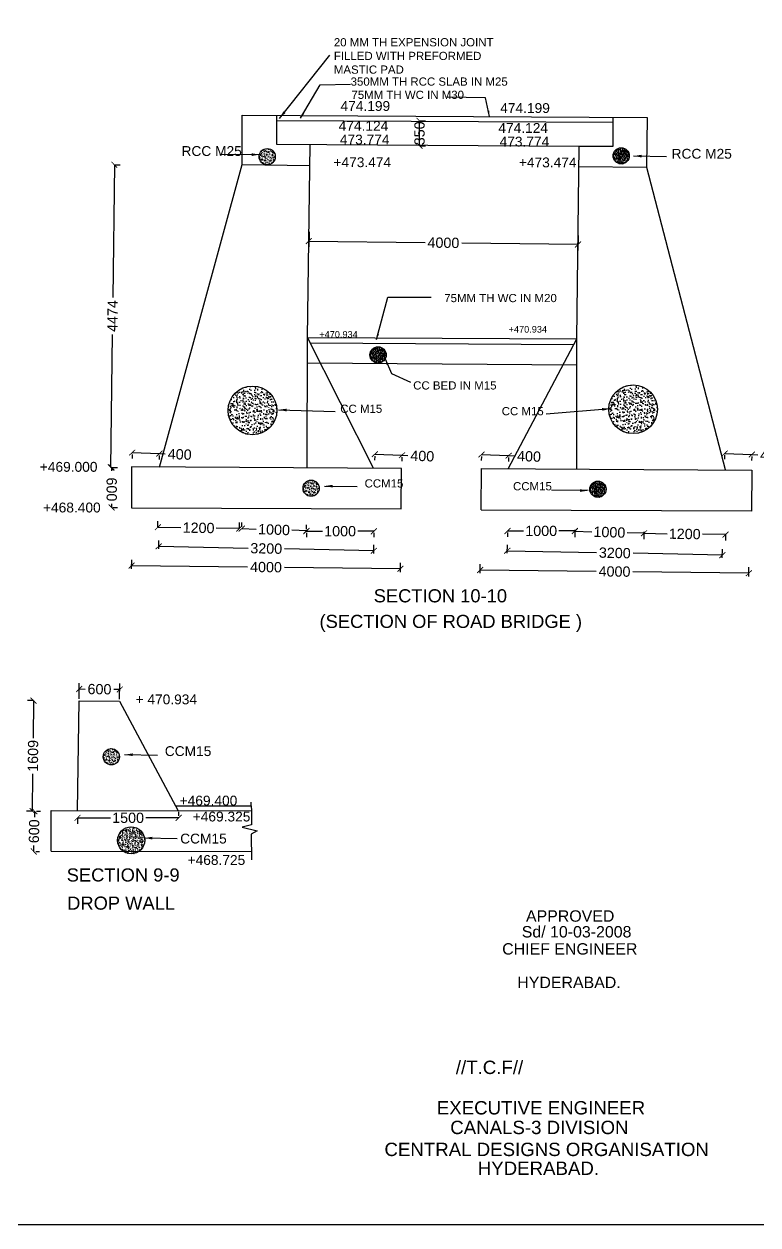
# Model space of a CAD drawing. Header units: inches. Extents: x 19380.6 to 19470.2, y 19430.7 to 19493.1.
# Drawn here: x 19427.76 to 19450.15, y 19430.69 to 19467.32 of the extents above; entities that cross this region are included whole.
import ezdxf

# ---------------------------------------------------------------- set-up
doc = ezdxf.new("R2010")
doc.units = ezdxf.units.IN
doc.header["$MEASUREMENT"] = 0
doc.layers.add('DRAWING', color=7, linetype='Continuous')
doc.layers.add('TEXT', color=255, linetype='Continuous')
doc.layers.get('0').off()
doc.styles.get("Standard").update_dxf_attribs({"font": 'arial.ttf'})
doc.dimstyles.get("Standard").update_dxf_attribs({"dimtxt": 0.18, "dimasz": 0.18, "dimexe": 0.18, "dimexo": 0.0625, "dimgap": 0.09, "dimtad": 0, "dimdec": 4, "dimzin": 0, "dimdsep": 46, "dimtxsty": 'Standard', "dimblk": 'ARCHTICK', "dimblk1": 'DOT', "dimblk2": 'ARCHTICK', "dimcen": 0.09, "dimadec": 0, "dimazin": 0, "dimtfac": 1, "dimtdec": 4, "dimtofl": 0, "dimtmove": 0, "dimatfit": 3, "dimfxl": 1, "dimtolj": 1, "dimtzin": 0, "dimarcsym": 0})

# ---------------------------------------------------------------- blocks, each defined once
blk = doc.blocks.new('_ArchTick')
at = {"color": 0, "linetype": 'ByBlock', "const_width": 0.15}
blk.add_lwpolyline([(-0.5, -0.5), (0.5, 0.5)], dxfattribs=at)
blk = doc.blocks.new('_Dot')
at = {"color": 0, "linetype": 'ByBlock', "lineweight": -2}
blk.add_line((-0.5, 0), (-1, 0), dxfattribs=at)
at = {"color": 0, "linetype": 'ByBlock', "const_width": 0.5}
blk.add_lwpolyline([(-0.25, 0, 1), (0.25, 0, 1)], format="xyb", close=True, dxfattribs=at)
blk = doc.blocks.new('*D61')
at = {"layer": 'Defpoints', "color": 0, "transparency": 16777216}
for p in [(19428.073, 19443.316), (19428.075, 19443.316), (19428.051, 19442.087)]:
    blk.add_point(p, dxfattribs=at)
at = {"layer": 'DRAWING', "color": 0, "lineweight": -2, "transparency": 16777216}
for p, q in [((19428.075, 19443.316), (19428.071, 19443.137)), ((19428.136, 19443.315), (19428.255, 19443.313)), ((19428.052, 19442.087), (19428.055, 19442.266)), ((19428.113, 19442.086), (19428.232, 19442.084))]:
    blk.add_line(p, q, dxfattribs=at)
at = {"layer": 'DRAWING', "color": 0, "lineweight": -2, "transparency": 16777216, "xscale": 0.18, "yscale": 0.18, "zscale": 0.18}
for p, rotation in [((19428.075, 19443.316), 88.9310606541159), ((19428.052, 19442.087), 268.9310606541159)]:
    blk.add_blockref('_ArchTick', p, dxfattribs=dict(at, rotation=rotation))
at = {"layer": 'DRAWING', "color": 0, "transparency": 16777216, "insert": (19428.063, 19442.702), "char_height": 0.3125, "attachment_point": 5, "rotation": 88.9311}
blk.add_mtext('\\A1;600', dxfattribs=at)
blk = doc.blocks.new('*D62')
at = {"layer": 'Defpoints', "color": 0, "transparency": 16777216}
for p in [(19428.046, 19446.686), (19428.104, 19446.686), (19428.073, 19443.316)]:
    blk.add_point(p, dxfattribs=at)
at = {"layer": 'DRAWING', "color": 0, "lineweight": -2, "transparency": 16777216}
for p, q in [((19428.041, 19446.687), (19427.866, 19446.688)), ((19428.046, 19446.686), (19428.036, 19445.544)), ((19428.016, 19443.317), (19428.026, 19444.459)), ((19428.011, 19443.317), (19427.836, 19443.318))]:
    blk.add_line(p, q, dxfattribs=at)
at = {"layer": 'DRAWING', "color": 0, "lineweight": -2, "transparency": 16777216, "xscale": 0.18, "yscale": 0.18, "zscale": 0.18}
for p, rotation in [((19428.046, 19446.686), 89.48366066623144), ((19428.016, 19443.317), 269.4836606662315)]:
    blk.add_blockref('_ArchTick', p, dxfattribs=dict(at, rotation=rotation))
at = {"layer": 'DRAWING', "color": 0, "transparency": 16777216, "insert": (19428.031, 19445.002), "char_height": 0.3125, "attachment_point": 5, "rotation": 89.4837}
blk.add_mtext('\\A1;1609', dxfattribs=at)
blk = doc.blocks.new('*D63')
at = {"layer": 'Defpoints', "color": 0, "transparency": 16777216}
for p in [(19429.439, 19447.043), (19429.434, 19446.683), (19430.673, 19446.667)]:
    blk.add_point(p, dxfattribs=at)
at = {"layer": 'DRAWING', "color": 0, "lineweight": -2, "transparency": 16777216}
for p, q in [((19429.435, 19446.745), (19429.441, 19447.223)), ((19430.673, 19446.729), (19430.68, 19447.207)), ((19429.439, 19447.043), (19429.623, 19447.04)), ((19430.677, 19447.027), (19430.494, 19447.029))]:
    blk.add_line(p, q, dxfattribs=at)
at = {"layer": 'DRAWING', "color": 0, "lineweight": -2, "transparency": 16777216, "xscale": 0.18, "yscale": 0.18, "zscale": 0.18}
for p, rotation in [((19429.439, 19447.043), 179.2590080890819), ((19430.677, 19447.027), 359.2590080890819)]:
    blk.add_blockref('_ArchTick', p, dxfattribs=dict(at, rotation=rotation))
at = {"layer": 'DRAWING', "color": 0, "transparency": 16777216, "insert": (19430.058, 19447.035), "char_height": 0.3125, "attachment_point": 5, "rotation": 359.259}
blk.add_mtext('\\A1;600', dxfattribs=at)
blk = doc.blocks.new('*D70')
at = {"layer": 'Defpoints', "color": 0, "transparency": 16777216}
for p in [(19436.451, 19461.048), (19436.446, 19460.705), (19444.66, 19460.94)]:
    blk.add_point(p, dxfattribs=at)
at = {"layer": 'DRAWING', "color": 0, "lineweight": -2, "transparency": 16777216}
for p, q in [((19436.45, 19460.985), (19436.444, 19460.525)), ((19436.446, 19460.705), (19439.989, 19460.659)), ((19444.656, 19460.598), (19441.113, 19460.644)), ((19444.66, 19460.877), (19444.654, 19460.418))]:
    blk.add_line(p, q, dxfattribs=at)
at = {"layer": 'DRAWING', "color": 0, "lineweight": -2, "transparency": 16777216, "xscale": 0.18, "yscale": 0.18, "zscale": 0.18}
for p, rotation in [((19436.446, 19460.705), 179.2485613558721), ((19444.656, 19460.598), 359.2485613558721)]:
    blk.add_blockref('_ArchTick', p, dxfattribs=dict(at, rotation=rotation))
at = {"layer": 'DRAWING', "color": 0, "transparency": 16777216, "insert": (19440.551, 19460.651), "char_height": 0.3125, "attachment_point": 5, "rotation": 359.2486}
blk.add_mtext('\\A1;4000', dxfattribs=at)
blk = doc.blocks.new('*D71')
at = {"layer": 'Defpoints', "color": 0, "transparency": 16777216}
for p in [(19449.132, 19454.231), (19449.96, 19454.2), (19449.96, 19454.195)]:
    blk.add_point(p, dxfattribs=at)
at = {"layer": 'DRAWING', "color": 0, "lineweight": -2, "transparency": 16777216}
for p, q in [((19449.13, 19454.169), (19449.125, 19454.047)), ((19449.132, 19454.227), (19449.96, 19454.195)), ((19449.958, 19454.137), (19449.953, 19454.015)), ((19449.96, 19454.195), (19450.14, 19454.188))]:
    blk.add_line(p, q, dxfattribs=at)
at = {"layer": 'DRAWING', "color": 0, "lineweight": -2, "transparency": 16777216, "xscale": 0.18, "yscale": 0.18, "zscale": 0.18}
for p, rotation in [((19449.132, 19454.227), 177.8003861476938), ((19449.96, 19454.195), 357.8003861476937)]:
    blk.add_blockref('_ArchTick', p, dxfattribs=dict(at, rotation=rotation))
at = {"layer": 'DRAWING', "color": 0, "transparency": 16777216, "insert": (19450.58, 19454.171), "char_height": 0.3125, "attachment_point": 5, "rotation": 357.8004}
blk.add_mtext('\\A1;400', dxfattribs=at)
blk = doc.blocks.new('*D73')
at = {"layer": 'Defpoints', "color": 0, "transparency": 16777216}
for p in [(19430.472, 19463.033), (19430.511, 19463.032), (19430.362, 19453.8)]:
    blk.add_point(p, dxfattribs=at)
at = {"layer": 'DRAWING', "color": 0, "lineweight": -2, "transparency": 16777216}
for p, q in [((19430.511, 19463.032), (19430.463, 19458.978)), ((19430.534, 19463.032), (19430.691, 19463.03)), ((19430.402, 19453.799), (19430.45, 19457.854)), ((19430.425, 19453.799), (19430.582, 19453.797))]:
    blk.add_line(p, q, dxfattribs=at)
at = {"layer": 'DRAWING', "color": 0, "lineweight": -2, "transparency": 16777216, "xscale": 0.18, "yscale": 0.18, "zscale": 0.18}
for p, rotation in [((19430.511, 19463.032), 89.31993762007049), ((19430.402, 19453.799), 269.3199376200704)]:
    blk.add_blockref('_ArchTick', p, dxfattribs=dict(at, rotation=rotation))
at = {"layer": 'DRAWING', "color": 0, "transparency": 16777216, "insert": (19430.456, 19458.416), "char_height": 0.3125, "attachment_point": 5, "rotation": 89.3199}
blk.add_mtext('\\A1;4474', dxfattribs=at)
blk = doc.blocks.new('*D75')
at = {"layer": 'Defpoints', "color": 0, "transparency": 16777216}
for p in [(19441.714, 19454.197), (19442.541, 19454.165), (19442.541, 19454.161)]:
    blk.add_point(p, dxfattribs=at)
at = {"layer": 'DRAWING', "color": 0, "lineweight": -2, "transparency": 16777216}
for p, q in [((19441.711, 19454.135), (19441.706, 19454.013)), ((19441.713, 19454.193), (19442.541, 19454.161)), ((19442.539, 19454.103), (19442.534, 19453.981)), ((19442.541, 19454.161), (19442.721, 19454.154))]:
    blk.add_line(p, q, dxfattribs=at)
at = {"layer": 'DRAWING', "color": 0, "lineweight": -2, "transparency": 16777216, "xscale": 0.18, "yscale": 0.18, "zscale": 0.18}
for p, rotation in [((19441.713, 19454.193), 177.8003861476938), ((19442.541, 19454.161), 357.8003861476937)]:
    blk.add_blockref('_ArchTick', p, dxfattribs=dict(at, rotation=rotation))
at = {"layer": 'DRAWING', "color": 0, "transparency": 16777216, "insert": (19443.162, 19454.137), "char_height": 0.3125, "attachment_point": 5, "rotation": 357.8004}
blk.add_mtext('\\A1;400', dxfattribs=at)
blk = doc.blocks.new('*D76')
at = {"layer": 'Defpoints', "color": 0, "transparency": 16777216}
for p in [(19438.457, 19454.207), (19439.285, 19454.176), (19439.285, 19454.171)]:
    blk.add_point(p, dxfattribs=at)
at = {"layer": 'DRAWING', "color": 0, "lineweight": -2, "transparency": 16777216}
for p, q in [((19438.455, 19454.145), (19438.45, 19454.023)), ((19438.457, 19454.203), (19439.285, 19454.171)), ((19439.283, 19454.113), (19439.278, 19453.991)), ((19439.285, 19454.171), (19439.465, 19454.164))]:
    blk.add_line(p, q, dxfattribs=at)
at = {"layer": 'DRAWING', "color": 0, "lineweight": -2, "transparency": 16777216, "xscale": 0.18, "yscale": 0.18, "zscale": 0.18}
for p, rotation in [((19438.457, 19454.203), 177.8003861476938), ((19439.285, 19454.171), 357.8003861476937)]:
    blk.add_blockref('_ArchTick', p, dxfattribs=dict(at, rotation=rotation))
at = {"layer": 'DRAWING', "color": 0, "transparency": 16777216, "insert": (19439.906, 19454.147), "char_height": 0.3125, "attachment_point": 5, "rotation": 357.8004}
blk.add_mtext('\\A1;400', dxfattribs=at)
blk = doc.blocks.new('*D77')
at = {"layer": 'Defpoints', "color": 0, "transparency": 16777216}
for p in [(19431.058, 19454.258), (19431.886, 19454.226), (19431.886, 19454.222)]:
    blk.add_point(p, dxfattribs=at)
at = {"layer": 'DRAWING', "color": 0, "lineweight": -2, "transparency": 16777216}
for p, q in [((19431.055, 19454.196), (19431.051, 19454.074)), ((19431.058, 19454.254), (19431.886, 19454.222)), ((19431.883, 19454.164), (19431.879, 19454.042)), ((19431.886, 19454.222), (19432.065, 19454.215))]:
    blk.add_line(p, q, dxfattribs=at)
at = {"layer": 'DRAWING', "color": 0, "lineweight": -2, "transparency": 16777216, "xscale": 0.18, "yscale": 0.18, "zscale": 0.18}
for p, rotation in [((19431.058, 19454.254), 177.8003861476938), ((19431.886, 19454.222), 357.8003861476937)]:
    blk.add_blockref('_ArchTick', p, dxfattribs=dict(at, rotation=rotation))
at = {"layer": 'DRAWING', "color": 0, "transparency": 16777216, "insert": (19432.506, 19454.198), "char_height": 0.3125, "attachment_point": 5, "rotation": 357.8004}
blk.add_mtext('\\A1;400', dxfattribs=at)
blk = doc.blocks.new('*D78')
at = {"layer": 'Defpoints', "color": 0, "transparency": 16777216}
for p in [(19430.402, 19453.799), (19430.405, 19452.58), (19430.43, 19452.58)]:
    blk.add_point(p, dxfattribs=at)
at = {"layer": 'DRAWING', "color": 0, "lineweight": -2, "transparency": 16777216}
for p, q in [((19430.427, 19453.799), (19430.427, 19453.694)), ((19430.464, 19453.799), (19430.607, 19453.8)), ((19430.43, 19452.58), (19430.43, 19452.685)), ((19430.468, 19452.581), (19430.61, 19452.581))]:
    blk.add_line(p, q, dxfattribs=at)
at = {"layer": 'DRAWING', "color": 0, "lineweight": -2, "transparency": 16777216, "xscale": 0.18, "yscale": 0.18, "zscale": 0.18}
for p, rotation in [((19430.427, 19453.799), 90.16457224229543), ((19430.43, 19452.58), 270.1645722422954)]:
    blk.add_blockref('_ArchTick', p, dxfattribs=dict(at, rotation=rotation))
at = {"layer": 'DRAWING', "color": 0, "transparency": 16777216, "insert": (19430.428, 19453.19), "char_height": 0.3125, "attachment_point": 5, "rotation": 270.1646}
blk.add_mtext('\\A1; 600', dxfattribs=at)
blk = doc.blocks.new('*D79')
at = {"layer": 'Defpoints', "color": 0, "transparency": 16777216}
for p in [(19431.863, 19451.252), (19438.424, 19451.116), (19438.427, 19451.257)]:
    blk.add_point(p, dxfattribs=at)
at = {"layer": 'DRAWING', "color": 0, "lineweight": -2, "transparency": 16777216}
for p, q in [((19431.864, 19451.315), (19431.869, 19451.574)), ((19431.865, 19451.394), (19434.59, 19451.337)), ((19438.427, 19451.257), (19435.702, 19451.314)), ((19438.425, 19451.178), (19438.431, 19451.437))]:
    blk.add_line(p, q, dxfattribs=at)
at = {"layer": 'DRAWING', "color": 0, "lineweight": -2, "transparency": 16777216, "xscale": 0.18, "yscale": 0.18, "zscale": 0.18}
for p, rotation in [((19431.865, 19451.394), 178.810373116368), ((19438.427, 19451.257), 358.8103731163679)]:
    blk.add_blockref('_ArchTick', p, dxfattribs=dict(at, rotation=rotation))
at = {"layer": 'DRAWING', "color": 0, "transparency": 16777216, "insert": (19435.146, 19451.326), "char_height": 0.3125, "attachment_point": 5, "rotation": 358.8104}
blk.add_mtext('\\A1;3200', dxfattribs=at)
blk = doc.blocks.new('*D80')
at = {"layer": 'Defpoints', "color": 0, "transparency": 16777216}
for p in [(19431.837, 19451.928), (19431.838, 19451.976), (19434.324, 19451.887)]:
    blk.add_point(p, dxfattribs=at)
at = {"layer": 'DRAWING', "color": 0, "lineweight": -2, "transparency": 16777216}
for p, q in [((19431.838, 19451.99), (19431.841, 19452.156)), ((19431.838, 19451.976), (19432.54, 19451.964)), ((19434.324, 19451.935), (19433.622, 19451.947)), ((19434.325, 19451.95), (19434.327, 19452.115))]:
    blk.add_line(p, q, dxfattribs=at)
at = {"layer": 'DRAWING', "color": 0, "lineweight": -2, "transparency": 16777216, "xscale": 0.18, "yscale": 0.18, "zscale": 0.18}
for p, rotation in [((19431.838, 19451.976), 179.0646402723451), ((19434.324, 19451.935), 359.0646402723451)]:
    blk.add_blockref('_ArchTick', p, dxfattribs=dict(at, rotation=rotation))
at = {"layer": 'DRAWING', "color": 0, "transparency": 16777216, "insert": (19433.081, 19451.956), "char_height": 0.3125, "attachment_point": 5, "rotation": 359.0646}
blk.add_mtext('\\A1;1200', dxfattribs=at)
blk = doc.blocks.new('*D81')
at = {"layer": 'Defpoints', "color": 0, "transparency": 16777216}
for p in [(19434.398, 19451.922), (19436.37, 19451.867), (19436.37, 19451.853)]:
    blk.add_point(p, dxfattribs=at)
at = {"layer": 'DRAWING', "color": 0, "lineweight": -2, "transparency": 16777216}
for p, q in [((19434.399, 19451.935), (19434.843, 19451.92)), ((19434.4, 19451.984), (19434.405, 19452.115)), ((19436.37, 19451.867), (19435.925, 19451.882)), ((19436.372, 19451.916), (19436.376, 19452.047))]:
    blk.add_line(p, q, dxfattribs=at)
at = {"layer": 'DRAWING', "color": 0, "lineweight": -2, "transparency": 16777216, "xscale": 0.18, "yscale": 0.18, "zscale": 0.18}
for p, rotation in [((19434.399, 19451.935), 178.0091201703895), ((19436.37, 19451.867), 358.0091201703896)]:
    blk.add_blockref('_ArchTick', p, dxfattribs=dict(at, rotation=rotation))
at = {"layer": 'DRAWING', "color": 0, "transparency": 16777216, "insert": (19435.384, 19451.901), "char_height": 0.3125, "attachment_point": 5, "rotation": 358.0091}
blk.add_mtext('\\A1;1000', dxfattribs=at)
blk = doc.blocks.new('*D82')
at = {"layer": 'Defpoints', "color": 0, "transparency": 16777216}
for p in [(19436.37, 19451.867), (19438.427, 19451.867), (19438.427, 19451.853)]:
    blk.add_point(p, dxfattribs=at)
at = {"layer": 'DRAWING', "color": 0, "lineweight": -2, "transparency": 16777216}
for p, q in [((19436.37, 19451.853), (19436.857, 19451.853)), ((19438.427, 19451.853), (19437.94, 19451.853)), ((19436.37, 19451.804), (19436.37, 19451.673)), ((19438.427, 19451.804), (19438.427, 19451.673))]:
    blk.add_line(p, q, dxfattribs=at)
at = {"layer": 'DRAWING', "color": 0, "lineweight": -2, "transparency": 16777216, "xscale": 0.18, "yscale": 0.18, "zscale": 0.18, "rotation": 180}
blk.add_blockref('_ArchTick', (19436.37, 19451.853), dxfattribs=at)
at = {"layer": 'DRAWING', "color": 0, "lineweight": -2, "transparency": 16777216, "xscale": 0.18, "yscale": 0.18, "zscale": 0.18}
blk.add_blockref('_ArchTick', (19438.427, 19451.853), dxfattribs=at)
at = {"layer": 'DRAWING', "color": 0, "transparency": 16777216, "insert": (19437.399, 19451.853), "char_height": 0.3125, "attachment_point": 5}
blk.add_mtext('\\A1;1000', dxfattribs=at)
blk = doc.blocks.new('*D83')
at = {"layer": 'Defpoints', "color": 0, "transparency": 16777216}
for p in [(19431.037, 19450.643), (19439.236, 19450.547), (19439.238, 19450.71)]:
    blk.add_point(p, dxfattribs=at)
at = {"layer": 'DRAWING', "color": 0, "lineweight": -2, "transparency": 16777216}
for p, q in [((19431.038, 19450.705), (19431.041, 19450.986)), ((19431.039, 19450.806), (19434.576, 19450.765)), ((19439.238, 19450.71), (19435.701, 19450.752)), ((19439.237, 19450.61), (19439.24, 19450.89))]:
    blk.add_line(p, q, dxfattribs=at)
at = {"layer": 'DRAWING', "color": 0, "lineweight": -2, "transparency": 16777216, "xscale": 0.18, "yscale": 0.18, "zscale": 0.18}
for p, rotation in [((19431.039, 19450.806), 179.3317966037083), ((19439.238, 19450.71), 359.3317966037083)]:
    blk.add_blockref('_ArchTick', p, dxfattribs=dict(at, rotation=rotation))
at = {"layer": 'DRAWING', "color": 0, "transparency": 16777216, "insert": (19435.138, 19450.758), "char_height": 0.3125, "attachment_point": 5, "rotation": 359.3318}
blk.add_mtext('\\A1;4000', dxfattribs=at)
blk = doc.blocks.new('*D84')
at = {"layer": 'Defpoints', "color": 0, "transparency": 16777216}
for p in [(19442.495, 19451.118), (19449.06, 19451.123), (19449.057, 19450.982)]:
    blk.add_point(p, dxfattribs=at)
at = {"layer": 'DRAWING', "color": 0, "lineweight": -2, "transparency": 16777216}
for p, q in [((19442.496, 19451.181), (19442.502, 19451.439)), ((19442.498, 19451.26), (19445.223, 19451.203)), ((19449.06, 19451.123), (19446.335, 19451.18)), ((19449.058, 19451.044), (19449.063, 19451.303))]:
    blk.add_line(p, q, dxfattribs=at)
at = {"layer": 'DRAWING', "color": 0, "lineweight": -2, "transparency": 16777216, "xscale": 0.18, "yscale": 0.18, "zscale": 0.18}
for p, rotation in [((19442.498, 19451.26), 178.810373116368), ((19449.06, 19451.123), 358.8103731163679)]:
    blk.add_blockref('_ArchTick', p, dxfattribs=dict(at, rotation=rotation))
at = {"layer": 'DRAWING', "color": 0, "transparency": 16777216, "insert": (19445.779, 19451.191), "char_height": 0.3125, "attachment_point": 5, "rotation": 358.8104}
blk.add_mtext('\\A1;3200', dxfattribs=at)
blk = doc.blocks.new('*D85')
at = {"layer": 'Defpoints', "color": 0, "transparency": 16777216}
for p in [(19446.671, 19451.848), (19446.67, 19451.791), (19449.157, 19451.808)]:
    blk.add_point(p, dxfattribs=at)
at = {"layer": 'DRAWING', "color": 0, "lineweight": -2, "transparency": 16777216}
for p, q in [((19446.67, 19451.786), (19446.667, 19451.611)), ((19446.67, 19451.791), (19447.372, 19451.779)), ((19449.156, 19451.75), (19448.454, 19451.762)), ((19449.156, 19451.745), (19449.153, 19451.57))]:
    blk.add_line(p, q, dxfattribs=at)
at = {"layer": 'DRAWING', "color": 0, "lineweight": -2, "transparency": 16777216, "xscale": 0.18, "yscale": 0.18, "zscale": 0.18}
for p, rotation in [((19446.67, 19451.791), 179.0646402723451), ((19449.156, 19451.75), 359.0646402723451)]:
    blk.add_blockref('_ArchTick', p, dxfattribs=dict(at, rotation=rotation))
at = {"layer": 'DRAWING', "color": 0, "transparency": 16777216, "insert": (19447.913, 19451.77), "char_height": 0.3125, "attachment_point": 5, "rotation": 359.0646}
blk.add_mtext('\\A1;1200', dxfattribs=at)
blk = doc.blocks.new('*D86')
at = {"layer": 'Defpoints', "color": 0, "transparency": 16777216}
for p in [(19444.566, 19451.962), (19446.671, 19451.896), (19446.668, 19451.791)]:
    blk.add_point(p, dxfattribs=at)
at = {"layer": 'DRAWING', "color": 0, "lineweight": -2, "transparency": 16777216}
for p, q in [((19444.564, 19451.899), (19444.557, 19451.676)), ((19444.563, 19451.856), (19445.074, 19451.84)), ((19446.67, 19451.834), (19446.663, 19451.611)), ((19446.668, 19451.791), (19446.157, 19451.807))]:
    blk.add_line(p, q, dxfattribs=at)
at = {"layer": 'DRAWING', "color": 0, "lineweight": -2, "transparency": 16777216, "xscale": 0.18, "yscale": 0.18, "zscale": 0.18}
for p, rotation in [((19444.563, 19451.856), 178.2238749251814), ((19446.668, 19451.791), 358.2238749251814)]:
    blk.add_blockref('_ArchTick', p, dxfattribs=dict(at, rotation=rotation))
at = {"layer": 'DRAWING', "color": 0, "transparency": 16777216, "insert": (19445.615, 19451.823), "char_height": 0.3125, "attachment_point": 5, "rotation": 358.2239}
blk.add_mtext('\\A1;1000', dxfattribs=at)
blk = doc.blocks.new('*D87')
at = {"layer": 'Defpoints', "color": 0, "transparency": 16777216}
for p in [(19442.505, 19451.876), (19444.562, 19451.876), (19444.562, 19451.862)]:
    blk.add_point(p, dxfattribs=at)
at = {"layer": 'DRAWING', "color": 0, "lineweight": -2, "transparency": 16777216}
for p, q in [((19442.505, 19451.862), (19442.992, 19451.862)), ((19444.562, 19451.862), (19444.075, 19451.862)), ((19442.505, 19451.813), (19442.505, 19451.682)), ((19444.562, 19451.813), (19444.562, 19451.682))]:
    blk.add_line(p, q, dxfattribs=at)
at = {"layer": 'DRAWING', "color": 0, "lineweight": -2, "transparency": 16777216, "xscale": 0.18, "yscale": 0.18, "zscale": 0.18, "rotation": 180}
blk.add_blockref('_ArchTick', (19442.505, 19451.862), dxfattribs=at)
at = {"layer": 'DRAWING', "color": 0, "lineweight": -2, "transparency": 16777216, "xscale": 0.18, "yscale": 0.18, "zscale": 0.18}
blk.add_blockref('_ArchTick', (19444.562, 19451.862), dxfattribs=at)
at = {"layer": 'DRAWING', "color": 0, "transparency": 16777216, "insert": (19443.534, 19451.862), "char_height": 0.3125, "attachment_point": 5}
blk.add_mtext('\\A1;1000', dxfattribs=at)
blk = doc.blocks.new('*D88')
at = {"layer": 'Defpoints', "color": 0, "transparency": 16777216}
for p in [(19441.669, 19450.509), (19449.869, 19450.413), (19449.87, 19450.576)]:
    blk.add_point(p, dxfattribs=at)
at = {"layer": 'DRAWING', "color": 0, "lineweight": -2, "transparency": 16777216}
for p, q in [((19441.67, 19450.571), (19441.673, 19450.852)), ((19449.869, 19450.476), (19449.873, 19450.756)), ((19441.671, 19450.672), (19445.209, 19450.631)), ((19449.87, 19450.576), (19446.333, 19450.617))]:
    blk.add_line(p, q, dxfattribs=at)
at = {"layer": 'DRAWING', "color": 0, "lineweight": -2, "transparency": 16777216, "xscale": 0.18, "yscale": 0.18, "zscale": 0.18}
for p, rotation in [((19441.671, 19450.672), 179.3317966037083), ((19449.87, 19450.576), 359.3317966037083)]:
    blk.add_blockref('_ArchTick', p, dxfattribs=dict(at, rotation=rotation))
at = {"layer": 'DRAWING', "color": 0, "transparency": 16777216, "insert": (19445.771, 19450.624), "char_height": 0.3125, "attachment_point": 5, "rotation": 359.3318}
blk.add_mtext('\\A1;4000', dxfattribs=at)
blk = doc.blocks.new('*D120')
at = {"layer": 'Defpoints', "color": 0, "transparency": 16777216}
for p in [(19439.782, 19464.368), (19439.823, 19464.368), (19439.782, 19463.61)]:
    blk.add_point(p, dxfattribs=at)
at = {"layer": 'DRAWING', "color": 0, "lineweight": -2, "transparency": 16777216}
for p, q in [((19439.823, 19463.61), (19439.823, 19464.368)), ((19439.845, 19464.368), (19440.003, 19464.368)), ((19439.845, 19463.61), (19440.003, 19463.61))]:
    blk.add_line(p, q, dxfattribs=at)
at = {"layer": 'DRAWING', "color": 0, "lineweight": -2, "transparency": 16777216, "xscale": 0.18, "yscale": 0.18, "zscale": 0.18}
for p, rotation in [((19439.823, 19464.368), 90), ((19439.823, 19463.61), 270)]:
    blk.add_blockref('_ArchTick', p, dxfattribs=dict(at, rotation=rotation))
at = {"layer": 'DRAWING', "color": 0, "transparency": 16777216, "insert": (19439.823, 19463.989), "char_height": 0.3125, "attachment_point": 5, "rotation": 90}
blk.add_mtext('\\A1;350', dxfattribs=at)
blk = doc.blocks.new('*D122')
at = {"layer": 'Defpoints', "color": 0, "transparency": 16777216}
for p in [(19429.387, 19443.14), (19432.474, 19443.111), (19432.474, 19443.111)]:
    blk.add_point(p, dxfattribs=at)
at = {"layer": 'DRAWING', "color": 0, "lineweight": -2, "transparency": 16777216}
for p, q in [((19429.387, 19443.111), (19430.389, 19443.111)), ((19429.387, 19443.077), (19429.387, 19442.931)), ((19432.474, 19443.111), (19431.472, 19443.111)), ((19432.474, 19443.173), (19432.474, 19443.291))]:
    blk.add_line(p, q, dxfattribs=at)
at = {"layer": 'DRAWING', "color": 0, "lineweight": -2, "transparency": 16777216, "xscale": 0.18, "yscale": 0.18, "zscale": 0.18, "rotation": 180}
blk.add_blockref('_ArchTick', (19429.387, 19443.111), dxfattribs=at)
at = {"layer": 'DRAWING', "color": 0, "lineweight": -2, "transparency": 16777216, "xscale": 0.18, "yscale": 0.18, "zscale": 0.18}
blk.add_blockref('_ArchTick', (19432.474, 19443.111), dxfattribs=at)
at = {"layer": 'DRAWING', "color": 0, "transparency": 16777216, "insert": (19430.931, 19443.111), "char_height": 0.3125, "attachment_point": 5}
blk.add_mtext('\\A1;1500', dxfattribs=at)

msp = doc.modelspace()

# ---------------------------------------------------------------- hatches: boundary and pattern name
at = {"layer": 'DRAWING'}
h = msp.add_hatch(dxfattribs=at)
h.set_pattern_fill('AR-CONC', color=256, scale=0.012, style=0)
h.set_pattern_definition([(50, (-3817.53496, -3875.342696), (0.08607122191, -0.0075302562), [0.009, -0.099]), (355, (-3817.53496, -3875.3427), (-0.01665016003, 0.09026305604), [0.0072, -0.0792]), (100.4514, (-3817.52779, -3875.34332), (0.0694211258, 0.08273274505), [0.0076488228, -0.08413705344]), (46.1842, (-3817.53496, -3875.3187), (0.12806892584, -0.01986228172), [0.0135, -0.1485]), (96.6356, (-3817.52429, -3875.32035), (0.11215952467, 0.1168941445), [0.01147323456, -0.12620556]), (351.1842, (-3817.53496, -3875.3187), (0.1121594334, 0.1168942321), [0.0108, -0.1188]), (21, (-3817.52296, -3875.324696), (0.07162884625, -0.04831426688), [0.009, -0.099]), (326, (-3817.52296, -3875.3247), (0.02919783983, 0.0870180054), [0.0072, -0.0792]), (71.4514, (-3817.51699, -3875.32872), (0.10082671543, 0.0387036596), [0.0076488228, -0.08413705344]), (37.5, (-3817.53496, -3875.342696), (0.001459182638, 0.03994726246), [0, -0.07824, 0, -0.0804, 0, -0.0795]), (7.5, (-3817.53496, -3875.342696), (0.031568344493, 0.047329405426), [0, -0.04584, 0, -0.07644, 0, -0.0303]), (327.5, (-3817.56172, -3875.342696), (0.06405869234, -0.002706584608), [0, -0.03, 0, -0.0936, 0, -0.1242]), (317.5, (-3817.57372, -3875.342696), (0.06998234032, 0.01201259788), [0, -0.039, 0, -0.06216, 0, -0.0882])])
h.paths.add_polyline_path([(19446.22201, 19463.30323, 1), (19445.72654, 19463.30323, 1)])
h = msp.add_hatch(dxfattribs=at)
h.set_pattern_fill('AR-CONC', color=256, scale=0.012, style=0)
h.set_pattern_definition([(50, (-3828.33452, -3875.36868), (0.08607122191, -0.0075302562), [0.009, -0.099]), (355, (-3828.33452, -3875.36868), (-0.01665016003, 0.09026305604), [0.0072, -0.0792]), (100.4514, (-3828.32735, -3875.36931), (0.0694211258, 0.08273274505), [0.0076488228, -0.08413705344]), (46.1842, (-3828.33452, -3875.34468), (0.12806892584, -0.01986228172), [0.0135, -0.1485]), (96.6356, (-3828.32385, -3875.34634), (0.11215952467, 0.1168941445), [0.01147323456, -0.12620556]), (351.1842, (-3828.33452, -3875.34468), (0.1121594334, 0.1168942321), [0.0108, -0.1188]), (21, (-3828.32252, -3875.35068), (0.07162884625, -0.04831426688), [0.009, -0.099]), (326, (-3828.32252, -3875.35068), (0.02919783983, 0.0870180054), [0.0072, -0.0792]), (71.4514, (-3828.31655, -3875.35471), (0.10082671543, 0.0387036596), [0.0076488228, -0.08413705344]), (37.5, (-3828.33452, -3875.36868), (0.001459182638, 0.03994726246), [0, -0.07824, 0, -0.0804, 0, -0.0795]), (7.5, (-3828.33452, -3875.36868), (0.031568344493, 0.047329405426), [0, -0.04584, 0, -0.07644, 0, -0.0303]), (327.5, (-3828.36128, -3875.36868), (0.06405869234, -0.002706584608), [0, -0.03, 0, -0.0936, 0, -0.1242]), (317.5, (-3828.37328, -3875.36868), (0.06998234032, 0.01201259788), [0, -0.039, 0, -0.06216, 0, -0.0882])])
h.paths.add_polyline_path([(19435.42245, 19463.27724, 1), (19434.92698, 19463.27724, 1)])
h = msp.add_hatch(dxfattribs=at)
h.set_pattern_fill('AR-CONC', color=256, scale=0.012, style=0)
h.set_pattern_definition([(50, (-3824.9518, -3881.41508), (0.08607122191, -0.0075302562), [0.009, -0.099]), (355, (-3824.9518, -3881.41508), (-0.01665016003, 0.09026305604), [0.0072, -0.0792]), (100.4514, (-3824.94463, -3881.415705), (0.0694211258, 0.08273274505), [0.0076488228, -0.08413705344]), (46.1842, (-3824.9518, -3881.39108), (0.12806892584, -0.01986228172), [0.0135, -0.1485]), (96.6356, (-3824.94113, -3881.39273), (0.11215952467, 0.1168941445), [0.01147323456, -0.12620556]), (351.1842, (-3824.9518, -3881.39108), (0.1121594334, 0.1168942321), [0.0108, -0.1188]), (21, (-3824.9398, -3881.39708), (0.07162884625, -0.04831426688), [0.009, -0.099]), (326, (-3824.9398, -3881.39708), (0.02919783983, 0.0870180054), [0.0072, -0.0792]), (71.4514, (-3824.93383, -3881.4011), (0.10082671543, 0.0387036596), [0.0076488228, -0.08413705344]), (37.5, (-3824.9518, -3881.415078), (0.001459182638, 0.03994726246), [0, -0.07824, 0, -0.0804, 0, -0.0795]), (7.5, (-3824.9518, -3881.41508), (0.031568344493, 0.047329405426), [0, -0.04584, 0, -0.07644, 0, -0.0303]), (327.5, (-3824.97856, -3881.415078), (0.06405869234, -0.002706584608), [0, -0.03, 0, -0.0936, 0, -0.1242]), (317.5, (-3824.99056, -3881.41508), (0.06998234032, 0.01201259788), [0, -0.039, 0, -0.06216, 0, -0.0882])])
h.paths.add_polyline_path([(19438.80517, 19457.23085, 1), (19438.3097, 19457.23085, 1)])
h = msp.add_hatch(dxfattribs=at)
h.set_pattern_fill('AR-CONC', color=256, scale=0.036, style=0)
h.set_pattern_definition([(50, (-50355.80253, -50560.39985), (0.25821366574, -0.0225907686), [0.027, -0.297]), (355, (-50355.80253, -50560.39985), (-0.0499504801, 0.2707891681), [0.0216, -0.2376]), (100.4514, (-50355.781, -50560.40173), (0.2082633774, 0.24819823514), [0.0229464684, -0.2524111603]), (46.1842, (-50355.80253, -50560.32785), (0.3842067775, -0.0595868452), [0.0405, -0.4455]), (96.6356, (-50355.7705, -50560.3328), (0.336478574, 0.3506824335), [0.0344197037, -0.37861668]), (351.1842, (-50355.80253, -50560.32785), (0.3364783002, 0.3506826963), [0.0324, -0.3564]), (21, (-50355.76653, -50560.34585), (0.21488653876, -0.14494280064), [0.027, -0.297]), (326, (-50355.76653, -50560.34585), (0.0875935195, 0.2610540162), [0.0216, -0.2376]), (71.4514, (-50355.74862, -50560.35793), (0.3024801463, 0.1161109788), [0.0229464684, -0.2524111603]), (37.5, (-50355.80253, -50560.39985), (0.00437754791, 0.11984178738), [0, -0.23472, 0, -0.2412, 0, -0.2385]), (7.5, (-50355.80253, -50560.39985), (0.09470503348, 0.14198821628), [0, -0.13752, 0, -0.22932, 0, -0.0909]), (327.5, (-50355.88281, -50560.39985), (0.19217607702, -0.00811975382), [0, -0.09, 0, -0.2808, 0, -0.3726]), (317.5, (-50355.9188, -50560.39985), (0.20994702096, 0.03603779364), [0, -0.117, 0, -0.18648, 0, -0.2646])])
h.paths.add_polyline_path([(19435.46838, 19455.53793, 1), (19433.98196, 19455.53793, 1)])
h = msp.add_hatch(dxfattribs=at)
h.set_pattern_fill('AR-CONC', color=256, scale=0.036, style=0)
h.set_pattern_definition([(50, (-50344.18943, -50560.36339), (0.25821366574, -0.0225907686), [0.027, -0.297]), (355, (-50344.18943, -50560.3634), (-0.0499504801, 0.2707891681), [0.0216, -0.2376]), (100.4514, (-50344.16792, -50560.36527), (0.2082633774, 0.24819823514), [0.0229464684, -0.2524111603]), (46.1842, (-50344.18943, -50560.2914), (0.3842067775, -0.0595868452), [0.0405, -0.4455]), (96.6356, (-50344.1574, -50560.29635), (0.336478574, 0.3506824335), [0.0344197037, -0.37861668]), (351.1842, (-50344.18943, -50560.2914), (0.3364783002, 0.3506826963), [0.0324, -0.3564]), (21, (-50344.15343, -50560.30939), (0.21488653876, -0.14494280064), [0.027, -0.297]), (326, (-50344.15343, -50560.3094), (0.0875935195, 0.2610540162), [0.0216, -0.2376]), (71.4514, (-50344.13553, -50560.32147), (0.3024801463, 0.1161109788), [0.0229464684, -0.2524111603]), (37.5, (-50344.189435, -50560.36339), (0.00437754791, 0.11984178738), [0, -0.23472, 0, -0.2412, 0, -0.2385]), (7.5, (-50344.18943, -50560.36339), (0.09470503348, 0.14198821628), [0, -0.13752, 0, -0.22932, 0, -0.0909]), (327.5, (-50344.269715, -50560.36339), (0.19217607702, -0.00811975382), [0, -0.09, 0, -0.2808, 0, -0.3726]), (317.5, (-50344.30571, -50560.36339), (0.20994702096, 0.03603779364), [0, -0.117, 0, -0.18648, 0, -0.2646])])
h.paths.add_polyline_path([(19447.08147, 19455.57439, 1), (19445.59505, 19455.57439, 1)])
h = msp.add_hatch(dxfattribs=at)
h.set_pattern_fill('AR-CONC', color=256, scale=0.012, style=0)
h.set_pattern_definition([(50, (-3826.994266, -3885.4799), (0.08607122191, -0.0075302562), [0.009, -0.099]), (355, (-3826.99427, -3885.4799), (-0.01665016003, 0.09026305604), [0.0072, -0.0792]), (100.4514, (-3826.98709, -3885.48053), (0.0694211258, 0.08273274505), [0.0076488228, -0.08413705344]), (46.1842, (-3826.99427, -3885.4559), (0.12806892584, -0.01986228172), [0.0135, -0.1485]), (96.6356, (-3826.98359, -3885.45756), (0.11215952467, 0.1168941445), [0.01147323456, -0.12620556]), (351.1842, (-3826.99427, -3885.4559), (0.1121594334, 0.1168942321), [0.0108, -0.1188]), (21, (-3826.982266, -3885.4619), (0.07162884625, -0.04831426688), [0.009, -0.099]), (326, (-3826.98227, -3885.4619), (0.02919783983, 0.0870180054), [0.0072, -0.0792]), (71.4514, (-3826.9763, -3885.46593), (0.10082671543, 0.0387036596), [0.0076488228, -0.08413705344]), (37.5, (-3826.994266, -3885.479902), (0.001459182638, 0.03994726246), [0, -0.07824, 0, -0.0804, 0, -0.0795]), (7.5, (-3826.994266, -3885.479902), (0.031568344493, 0.047329405426), [0, -0.04584, 0, -0.07644, 0, -0.0303]), (327.5, (-3827.021026, -3885.479902), (0.06405869234, -0.002706584608), [0, -0.03, 0, -0.0936, 0, -0.1242]), (317.5, (-3827.033026, -3885.4799), (0.06998234032, 0.01201259788), [0, -0.039, 0, -0.06216, 0, -0.0882])])
h.paths.add_polyline_path([(19436.7627, 19453.16602, 1), (19436.26723, 19453.16602, 1)])
h = msp.add_hatch(dxfattribs=at)
h.set_pattern_fill('AR-CONC', color=256, scale=0.012, style=0)
h.set_pattern_definition([(50, (-3818.245974, -3885.50995), (0.08607122191, -0.0075302562), [0.009, -0.099]), (355, (-3818.24597, -3885.50995), (-0.01665016003, 0.09026305604), [0.0072, -0.0792]), (100.4514, (-3818.2388, -3885.510574), (0.0694211258, 0.08273274505), [0.0076488228, -0.08413705344]), (46.1842, (-3818.24597, -3885.48595), (0.12806892584, -0.01986228172), [0.0135, -0.1485]), (96.6356, (-3818.2353, -3885.4876), (0.11215952467, 0.1168941445), [0.01147323456, -0.12620556]), (351.1842, (-3818.24597, -3885.48595), (0.1121594334, 0.1168942321), [0.0108, -0.1188]), (21, (-3818.233974, -3885.49195), (0.07162884625, -0.04831426688), [0.009, -0.099]), (326, (-3818.23397, -3885.49195), (0.02919783983, 0.0870180054), [0.0072, -0.0792]), (71.4514, (-3818.228005, -3885.49597), (0.10082671543, 0.0387036596), [0.0076488228, -0.08413705344]), (37.5, (-3818.245974, -3885.509947), (0.001459182638, 0.03994726246), [0, -0.07824, 0, -0.0804, 0, -0.0795]), (7.5, (-3818.245974, -3885.509947), (0.031568344493, 0.047329405426), [0, -0.04584, 0, -0.07644, 0, -0.0303]), (327.5, (-3818.272734, -3885.509947), (0.06405869234, -0.002706584608), [0, -0.03, 0, -0.0936, 0, -0.1242]), (317.5, (-3818.284734, -3885.509947), (0.06998234032, 0.01201259788), [0, -0.039, 0, -0.06216, 0, -0.0882])])
h.paths.add_polyline_path([(19445.51099, 19453.13598, 1), (19445.01552, 19453.13598, 1)])
h = msp.add_hatch(dxfattribs=at)
h.set_pattern_fill('AR-CONC', color=256, scale=0.012, style=0)
h.set_pattern_definition([(50, (-3833.08951, -3893.67092), (0.08607122191, -0.0075302562), [0.009, -0.099]), (355, (-3833.08951, -3893.67092), (-0.01665016003, 0.09026305604), [0.0072, -0.0792]), (100.4514, (-3833.08234, -3893.671545), (0.0694211258, 0.08273274505), [0.0076488228, -0.08413705344]), (46.1842, (-3833.08951, -3893.64692), (0.12806892584, -0.01986228172), [0.0135, -0.1485]), (96.6356, (-3833.07884, -3893.64857), (0.11215952467, 0.1168941445), [0.01147323456, -0.12620556]), (351.1842, (-3833.08951, -3893.64692), (0.1121594334, 0.1168942321), [0.0108, -0.1188]), (21, (-3833.07751, -3893.65292), (0.07162884625, -0.04831426688), [0.009, -0.099]), (326, (-3833.07751, -3893.65292), (0.02919783983, 0.0870180054), [0.0072, -0.0792]), (71.4514, (-3833.07154, -3893.65694), (0.10082671543, 0.0387036596), [0.0076488228, -0.08413705344]), (37.5, (-3833.089512, -3893.670917), (0.001459182638, 0.03994726246), [0, -0.07824, 0, -0.0804, 0, -0.0795]), (7.5, (-3833.08951, -3893.670917), (0.031568344493, 0.047329405426), [0, -0.04584, 0, -0.07644, 0, -0.0303]), (327.5, (-3833.116272, -3893.670917), (0.06405869234, -0.002706584608), [0, -0.03, 0, -0.0936, 0, -0.1242]), (317.5, (-3833.12827, -3893.670917), (0.06998234032, 0.01201259788), [0, -0.039, 0, -0.06216, 0, -0.0882])])
h.paths.add_polyline_path([(19430.66746, 19444.97501, 1), (19430.17198, 19444.97501, 1)])
h = msp.add_hatch(dxfattribs=at)
h.set_pattern_fill('AR-CONC', color=256, scale=0.02, style=0)
h.set_pattern_definition([(50, (-19341.49136, -19455.31709), (0.14345203652, -0.012550427), [0.015, -0.165]), (355, (-19341.49136, -19455.3171), (-0.02775026672, 0.15043842674), [0.012, -0.132]), (100.4514, (-19341.47941, -19455.31814), (0.11570187634, 0.1378879084), [0.012748038, -0.1402284224]), (46.1842, (-19341.49136, -19455.2771), (0.2134482097, -0.03310380287), [0.0225, -0.2475]), (96.6356, (-19341.47358, -19455.27985), (0.1869325411, 0.1948235742), [0.0191220576, -0.2103426]), (351.1842, (-19341.49136, -19455.2771), (0.186932389, 0.1948237202), [0.018, -0.198]), (21, (-19341.47136, -19455.28709), (0.11938141042, -0.08052377813), [0.015, -0.165]), (326, (-19341.47136, -19455.2871), (0.0486630664, 0.145030009), [0.012, -0.132]), (71.4514, (-19341.46142, -19455.2938), (0.1680445257, 0.06450609934), [0.012748038, -0.1402284224]), (37.5, (-19341.491364, -19455.317094), (0.002431971063, 0.066578770766), [0, -0.1304, 0, -0.134, 0, -0.1325]), (7.5, (-19341.491364, -19455.317094), (0.05261390749, 0.07888234238), [0, -0.0764, 0, -0.1274, 0, -0.0505]), (327.5, (-19341.535964, -19455.317094), (0.106764487234, -0.004510974347), [0, -0.05, 0, -0.156, 0, -0.207]), (317.5, (-19341.55596, -19455.31709), (0.11663723387, 0.02002099647), [0, -0.065, 0, -0.1036, 0, -0.147])])
h.paths.add_polyline_path([(19431.43692, 19442.42612, 1), (19430.61113, 19442.42612, 1)])

# ---------------------------------------------------------------- linework, layer by layer
msp.add_lwpolyline([(19380.55232, 19493.09944), (19470.15397, 19493.09944), (19470.15397, 19430.69453), (19380.55232, 19430.69453)], close=True, dxfattribs=at)
for points in [[(19431.89209, 19453.80966), (19434.41206, 19463.03544), (19434.40926, 19464.53867), (19446.76523, 19464.47266), (19446.74652, 19462.95765), (19449.14162, 19453.73224)], [(19435.46308, 19464.53304), (19435.45543, 19463.65848), (19444.69498, 19463.60297)], [(19435.46178, 19464.38512), (19445.72931, 19464.33027)], [(19442.52467, 19453.7598), (19444.61848, 19457.71888), (19444.69498, 19463.60297), (19445.72543, 19463.60237), (19445.7301, 19464.47819)], [(19438.42217, 19453.77457), (19436.40752, 19457.75834), (19436.48483, 19463.6523)], [(19434.41206, 19463.03544), (19436.47638, 19463.00837)], [(19444.68686, 19462.97834), (19446.74652, 19462.95765)], [(19436.38938, 19453.78549), (19436.40847, 19457.75834)], [(19436.40752, 19457.75834), (19444.61848, 19457.71888)], [(19444.6172, 19453.74788), (19444.61848, 19457.71888)], [(19436.4872, 19457.60078), (19444.53011, 19457.55179)], [(19436.40477, 19456.98874), (19444.61822, 19456.9333)], [(19431.03209, 19452.56757), (19439.25989, 19452.53692), (19439.26835, 19453.77002), (19431.0385, 19453.81424), (19431.0385, 19452.56754)], [(19441.7031, 19452.50952), (19441.70816, 19453.76445), (19449.95843, 19453.71746), (19449.9513, 19452.4661), (19441.70306, 19452.49939)], [(19429.39107, 19443.33538), (19429.43437, 19446.68298), (19430.67267, 19446.66697), (19432.46218, 19443.32826)], [(19432.37898, 19443.48348), (19434.68701, 19443.48139), (19434.69813, 19443.32308)], [(19434.68701, 19443.48139), (19434.68089, 19443.58838)], [(19428.58792, 19442.09902), (19428.58161, 19443.33726), (19434.69813, 19443.32308), (19434.69813, 19442.8955), (19434.41269, 19442.83215), (19434.86861, 19442.71338), (19434.68228, 19442.6144), (19434.69192, 19441.82788)], [(19428.58792, 19442.09902), (19434.68881, 19442.08117)]]:
    msp.add_lwpolyline(points, dxfattribs=at)
for centre, radius in [((19445.97427, 19463.30323), 0.24774), ((19435.17471, 19463.27724), 0.24774), ((19438.55743, 19457.23085), 0.24774), ((19434.72517, 19455.53793), 0.74321), ((19446.33826, 19455.57439), 0.74321), ((19436.51497, 19453.16602), 0.24774), ((19445.26326, 19453.13598), 0.24774), ((19430.41972, 19444.97501), 0.24774), ((19431.02402, 19442.42612), 0.41289)]:
    msp.add_circle(centre, radius, dxfattribs=at)

# ---------------------------------------------------------------- texts
for s, height, p in [('474.199', 0.3, (19437.41114, 19464.6727)), ('474.199', 0.3, (19442.28359, 19464.6104)), ('474.124', 0.3, (19437.35497, 19464.06651)), ('474.124', 0.3, (19442.22741, 19464.00421)), ('473.774', 0.3, (19437.39198, 19463.64975)), ('RCC M25', 0.3, (19432.56032, 19463.29923)), ('473.774', 0.3, (19442.26443, 19463.58746)), ('+473.474', 0.3, (19437.19649, 19462.95848)), ('+473.474', 0.3, (19442.85254, 19462.95165)), ('RCC M25', 0.3, (19447.51185, 19463.21629)), ('+470.934', 0.2, (19442.53913, 19457.91174)), ('+470.934', 0.2, (19436.76362, 19457.75663)), ('CC BED IN M15', 0.25, (19439.62813, 19456.17625)), ('CC M15', 0.25, (19437.40287, 19455.46419)), ('CC M15', 0.25, (19442.3297, 19455.39024)), ('+469.000', 0.3, (19428.23733, 19453.66758)), ('CCM15', 0.25, (19438.14569, 19453.188)), ('CCM15', 0.25, (19442.67437, 19453.10023)), ('+468.400', 0.3, (19428.33475, 19452.4271)), ('SECTION 10-10', 0.4, (19438.42392, 19449.68434)), ('(SECTION OF ROAD BRIDGE )', 0.4, (19436.77098, 19448.90371)), ('+ 470.934', 0.3, (19431.15881, 19446.5748)), ('CCM15', 0.3, (19432.05044, 19444.99699)), ('+469.400', 0.3, (19432.50352, 19443.4877)), ('+469.325', 0.3, (19432.90272, 19443.00135)), ('CCM15', 0.3, (19432.51975, 19442.3294)), ('+468.725', 0.3, (19432.7457, 19441.6763)), ('SECTION 9-9', 0.4, (19429.05775, 19441.17048)), ('DROP WALL', 0.4, (19429.07209, 19440.31123))]:
    msp.add_text(s, height=height, dxfattribs=at).set_placement(p)
at = {"layer": 'DRAWING', "char_height": 0.25, "attachment_point": 1}
for s, insert, width in [('20 MM TH EXPENSION JOINT \\PFILLED WITH PREFORMED \\PMASTIC PAD ', (19437.20858, 19466.89202), 8.0000663), ('350MM TH RCC SLAB IN M25', (19437.71975, 19465.69299), 6.7685486), ('75MM TH WC IN M30', (19437.74421, 19465.28927), 4.7497365), ('75MM TH WC IN M20', (19440.57633, 19459.09061), 4.7497365)]:
    msp.add_mtext(s, dxfattribs=dict(at, insert=insert, width=width))
at = {"layer": 'TEXT'}
for s, height, p in [(' APPROVED', 0.347439, (19442.93455, 19439.94419)), ('Sd/ 10-03-2008', 0.3474387, (19442.94087, 19439.46322)), ('CHIEF ENGINEER', 0.3474387, (19442.34389, 19438.94124)), ('HYDERABAD.', 0.347439, (19442.80467, 19437.91928)), ('//T.C.F//', 0.407426, (19440.9297, 19435.29899)), ('EXECUTIVE ENGINEER', 0.4074258, (19440.34845, 19434.0648)), ('CANALS-3 DIVISION', 0.4074258, (19440.75859, 19433.46586)), ('CENTRAL DESIGNS ORGANISATION', 0.4074258, (19438.75204, 19432.79654)), ('HYDERABAD.', 0.407426, (19441.59863, 19432.22017))]:
    msp.add_text(s, height=height, dxfattribs=at).set_placement(p)

# ---------------------------------------------------------------- dimensions: what is measured, and where the dimension line sits
at = {"layer": 'DRAWING'}
dim = msp.add_linear_dim(base=(19439.82349, 19464.36837), p1=(19439.78222, 19463.60995), p2=(19439.78222, 19464.36837), angle=90, text='350', dimstyle='Standard', override={"dimtxt": 0.3125, "dimblk1": 'ArchTick', "dimsah": 1}, dxfattribs=at)
dim.commit()
dim.dimension.update_dxf_attribs({"geometry": '*D120', "text_midpoint": (19439.82349, 19463.98916), "dimtype": 160})
for p1, p2, distance, text, picture, middle in [((19430.3623, 19453.79974), (19430.4719, 19463.03271), -0.03938, '4474', '*D73', (19430.45648, 19458.41576)), ((19444.66036, 19460.93999), (19436.45067, 19461.04766), 0.34237, '4000', '*D70', (19440.55102, 19460.65148)), ((19431.05778, 19454.25824), (19431.88573, 19454.22644), -0.0044, '400', '*D77', (19432.50608, 19454.19821)), ((19449.13216, 19454.23147), (19449.96012, 19454.19967), -0.0044, '400', '*D71', (19450.58047, 19454.17144)), ((19438.45721, 19454.20738), (19439.28516, 19454.17558), -0.0044, '400', '*D76', (19439.90551, 19454.14735)), ((19441.71353, 19454.19716), (19442.54149, 19454.16536), -0.0044, '400', '*D75', (19443.16184, 19454.13713)), ((19430.40169, 19453.79927), (19430.40519, 19452.58037), 0.02503, ' 600', '*D78', (19430.42846, 19453.18989)), ((19434.32363, 19451.88705), (19431.83709, 19451.92764), -0.04824, '1200', '*D80', (19433.08115, 19451.95558)), ((19434.39815, 19451.92175), (19436.36977, 19451.85322), 0.01352, '1000', '*D81', (19435.38443, 19451.901)), ((19436.37024, 19451.86673), (19438.42712, 19451.86673), -0.01352, '1000', '*D82', (19437.39868, 19451.85322)), ((19442.50513, 19451.87589), (19444.56201, 19451.87589), -0.01352, '1000', '*D87', (19443.53357, 19451.86237)), ((19444.56601, 19451.96165), (19446.67148, 19451.89636), -0.10568, '1000', '*D86', (19445.61547, 19451.82338)), ((19449.15723, 19451.80753), (19446.6707, 19451.84813), 0.05743, '1200', '*D85', (19447.91303, 19451.77041)), ((19431.86255, 19451.25221), (19438.42419, 19451.11595), 0.14149, '3200', '*D79', (19435.14631, 19451.32554)), ((19442.49502, 19451.11805), (19449.05665, 19450.98179), 0.14149, '3200', '*D84', (19445.77877, 19451.19139)), ((19431.037, 19450.64294), (19439.23604, 19450.54732), 0.16306, '4000', '*D83', (19435.13842, 19450.75818)), ((19441.66947, 19450.50879), (19449.86851, 19450.41316), 0.16306, '4000', '*D88', (19445.77089, 19450.62403)), ((19430.67267, 19446.66697), (19429.43437, 19446.68298), -0.35963, '600', '*D63', (19430.05817, 19447.03458)), ((19428.07346, 19443.31623), (19428.10383, 19446.68596), 0.05739, '1609', '*D62', (19428.03126, 19445.00161)), ((19428.05053, 19442.08739), (19428.07346, 19443.31623), -0.00128, '600', '*D61', (19428.06327, 19442.70178))]:
    dim = msp.add_aligned_dim(p1=p1, p2=p2, distance=distance, text=text, dimstyle='Standard', override={"dimtxt": 0.3125, "dimblk1": 'ArchTick', "dimsah": 1}, dxfattribs=at)
    dim.commit()
    dim.dimension.update_dxf_attribs({"geometry": picture, "text_midpoint": middle})
dim = msp.add_linear_dim(base=(19432.47422, 19443.1105), p1=(19429.38734, 19443.1397), p2=(19432.47422, 19443.1105), text='1500', dimstyle='Standard', override={"dimtxt": 0.3125, "dimblk1": 'ArchTick', "dimsah": 1}, dxfattribs=at)
dim.commit()
dim.dimension.update_dxf_attribs({"geometry": '*D122', "text_midpoint": (19430.93078, 19443.1105)})

# ---------------------------------------------------------------- leaders
for points, override in [([(19435.54718, 19464.44278), (19437.08767, 19466.37042)], {"dimasz": 0.25, "dimgap": 0.09, "dimtad": 0}), ([(19436.19231, 19464.45218), (19436.79052, 19465.47345), (19437.71975, 19465.48603)], {"dimgap": 0.09, "dimtad": 0}), ([(19441.96005, 19464.49833), (19441.83342, 19465.07666), (19440.65314, 19465.09615)], {"dimgap": 0.09, "dimtad": 0}), ([(19434.94993, 19463.3424), (19433.73147, 19463.32869)], {"dimasz": 0.25}), ([(19446.35229, 19463.29817), (19447.35433, 19463.28445)], {"dimasz": 0.25}), ([(19438.50985, 19457.69645), (19438.8561, 19458.99371), (19440.17761, 19458.98974)], {"dimgap": 0.09, "dimtad": 0}), ([(19438.77229, 19457.10751), (19438.96358, 19456.65949), (19439.54196, 19456.40188)], {"dimgap": 0.09, "dimtad": 0}), ([(19435.5168, 19455.55706), (19437.24752, 19455.50949)], {"dimasz": 0.25}), ([(19445.64348, 19455.59103), (19443.68871, 19455.42103)], {"dimasz": 0.25}), ([(19436.92017, 19453.23098), (19437.92221, 19453.21727)], {"dimasz": 0.25}), ([(19444.96399, 19453.09137), (19443.85305, 19453.10722)], {"dimasz": 0.25}), ([(19430.82492, 19445.03996), (19431.82696, 19445.02625)], {"dimasz": 0.25}), ([(19431.42297, 19442.49751), (19432.42501, 19442.4838)], {"dimasz": 0.25})]:
    msp.add_leader(points, dimstyle='Standard', override=override, dxfattribs=at)

doc.saveas('drawing.dxf')
